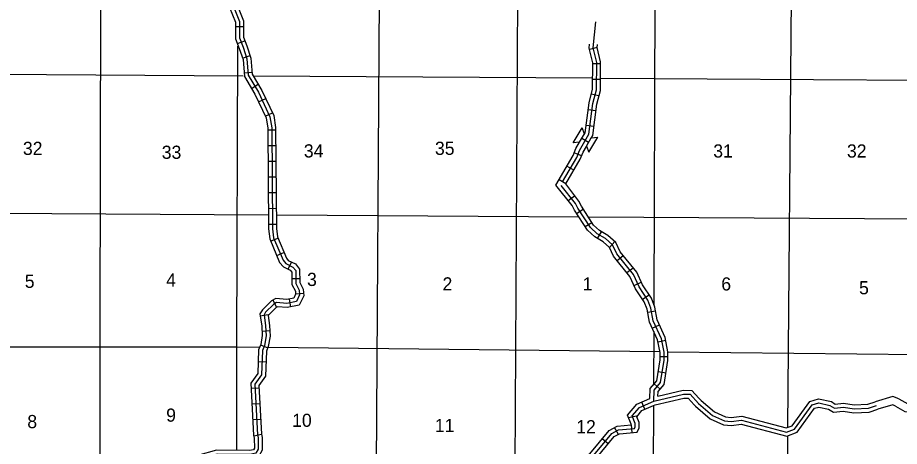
# Model space of a CAD drawing. Extents: x 1478809 to 1927953, y 15597233 to 15971870.
# Drawn here: x 1600216 to 1633726, y 15672155 to 15688435 of the extents above; entities that cross this region are included whole.
import ezdxf

# ---------------------------------------------------------------- set-up
doc = ezdxf.new("R2010")
doc.units = 0
for name, color, linetype in [('L10', 7, 'Continuous'), ('L13', 7, 'Continuous'), ('L14', 7, 'Continuous'), ('L18', 7, 'Continuous'), ('L8', 7, 'Continuous')]:
    doc.layers.add(name, color=color, linetype=linetype)

msp = doc.modelspace()

# ---------------------------------------------------------------- linework, layer by layer
at = {"layer": 'L10'}
for points in [[(1633584, 15673687), (1633937, 15673478), (1634021, 15673461), (1634251, 15673478), (1634404, 15673555), (1634456, 15673643), (1634479, 15673717), (1634483, 15673845), (1634510, 15673988), (1634504, 15674150), (1634508, 15674173), (1634566, 15674293), (1634711, 15674556), (1634812, 15674778), (1634800, 15674932)], [(1633711, 15673961), (1634045, 15673764), (1634170, 15673773), (1634181, 15673778), (1634184, 15673878), (1634209, 15674010), (1634203, 15674168), (1634219, 15674263), (1634299, 15674431), (1634443, 15674690), (1634507, 15674832), (1634501, 15674910)], [(1624551, 15674066), (1625508, 15674292), (1625841, 15674281), (1626111, 15673982)], [(1624379, 15673704), (1624445, 15673733), (1625537, 15673991), (1625704, 15673985), (1625933, 15673731)], [(1626111, 15673982), (1626193, 15673891), (1626703, 15673460), (1627119, 15673270), (1627336, 15673249), (1627740, 15673301), (1629430, 15672854), (1629652, 15672938), (1630322, 15673859), (1630658, 15673959), (1631147, 15673853), (1631291, 15673759), (1631600, 15673797), (1632014, 15673729), (1632528, 15673752), (1632812, 15673846)], [(1633711, 15673961), (1633473, 15674044), (1632812, 15673846)], [(1625933, 15673731), (1625984, 15673675), (1626541, 15673204), (1627041, 15672977), (1627341, 15672947), (1627720, 15672996), (1629446, 15672540), (1629841, 15672689), (1630505, 15673600), (1630670, 15673649), (1631030, 15673571), (1631219, 15673448), (1631594, 15673494), (1631996, 15673428), (1632583, 15673454), (1632907, 15673562)], [(1633584, 15673687), (1633472, 15673727), (1632907, 15673562)]]:
    msp.add_lwpolyline(points, dxfattribs=at)
at = {"layer": 'L13'}
for p, q in [((1603354, 15676559), (1603410, 15707311)), ((1619090, 15665438), (1619294, 15702021)), ((1624484, 15702045), (1624394, 15677534)), ((1629490, 15672877), (1629731, 15701984)), ((1613815, 15665425), (1613971, 15689254)), ((1608543, 15675931), (1608588, 15687349)), ((1593128, 15686334), (1608785, 15686231)), ((1609167, 15686228), (1622068, 15686144)), ((1622378, 15686142), (1645151, 15685992)), ((1596687, 15681024), (1609748, 15680947)), ((1610068, 15680945), (1621542, 15680877)), ((1621910, 15680875), (1642557, 15680753)), ((1603354, 15668097), (1603354, 15676559)), ((1624390, 15676522), (1624382, 15674496)), ((1593079, 15675931), (1608543, 15675931)), ((1608543, 15672003), (1608543, 15675931)), ((1608543, 15675931), (1609412, 15675921)), ((1609733, 15675918), (1624626, 15675751)), ((1624932, 15675748), (1642234, 15675554)), ((1624379, 15673704), (1624357, 15667732)), ((1629487, 15649529), (1629487, 15672555))]:
    msp.add_line(p, q, dxfattribs=at)
at = {"layer": 'L18'}
for p, q in [((1621329, 15683681), (1621666, 15684251)), ((1621762, 15684022), (1621666, 15684251)), ((1621576, 15683708), (1621762, 15684022)), ((1621833, 15683556), (1622018, 15683870)), ((1621928, 15683326), (1622266, 15683897)), ((1622018, 15683870), (1622266, 15683897)), ((1621576, 15683708), (1621329, 15683681)), ((1621833, 15683556), (1621928, 15683326))]:
    msp.add_line(p, q, dxfattribs=at)
at = {"layer": 'L8'}
for p, q in [((1608501, 15688093), (1608799, 15688093)), ((1608569, 15687455), (1608848, 15687561)), ((1622241, 15687301), (1621951, 15687230)), ((1608766, 15686897), (1609048, 15686993)), ((1622372, 15686683), (1622074, 15686685)), ((1608825, 15686342), (1609122, 15686366)), ((1609104, 15685750), (1609360, 15685903)), ((1622367, 15686086), (1622069, 15686089)), ((1622308, 15685460), (1622019, 15685535)), ((1609374, 15685235), (1609644, 15685363)), ((1622195, 15684894), (1621899, 15684933)), ((1609629, 15684696), (1609898, 15684823)), ((1609723, 15684177), (1610022, 15684179)), ((1622118, 15684303), (1621822, 15684341)), ((1621916, 15683691), (1621659, 15683841)), ((1609728, 15683580), (1610026, 15683582)), ((1621646, 15683184), (1621370, 15683297)), ((1609733, 15682983), (1610031, 15682986)), ((1621351, 15682643), (1621093, 15682794)), ((1609738, 15682387), (1610036, 15682389)), ((1621049, 15682128), (1620792, 15682279)), ((1609742, 15681790), (1610041, 15681793)), ((1621142, 15681486), (1621374, 15681673)), ((1609747, 15681194), (1610045, 15681196)), ((1621461, 15681004), (1621713, 15681165)), ((1609752, 15680597), (1610050, 15680599)), ((1621783, 15680501), (1622034, 15680662)), ((1622260, 15680046), (1622410, 15680304)), ((1609832, 15679951), (1610107, 15680067)), ((1622709, 15679708), (1622909, 15679929)), ((1610063, 15679402), (1610338, 15679517)), ((1610496, 15678885), (1610630, 15679151)), ((1622998, 15679217), (1623230, 15679404)), ((1623372, 15678752), (1623604, 15678939)), ((1610640, 15678527), (1610939, 15678532)), ((1623643, 15678268), (1623915, 15678392)), ((1610780, 15677950), (1611077, 15677977)), ((1623967, 15677740), (1624215, 15677905)), ((1609910, 15677701), (1610051, 15677438)), ((1610533, 15677747), (1610592, 15677455)), ((1609438, 15677116), (1609734, 15677156)), ((1624161, 15677245), (1624454, 15677300)), ((1609505, 15676534), (1609802, 15676553)), ((1624336, 15676642), (1624608, 15676765)), ((1624553, 15676126), (1624846, 15676183)), ((1609448, 15676010), (1609726, 15675901)), ((1624633, 15675566), (1624931, 15675565)), ((1609359, 15675377), (1609657, 15675366)), ((1624563, 15674998), (1624858, 15674951)), ((1624409, 15674526), (1624636, 15674332)), ((1609388, 15674365), (1609090, 15674350)), ((1624055, 15673563), (1623935, 15673836)), ((1609419, 15673769), (1609121, 15673754)), ((1609450, 15673174), (1609152, 15673158)), ((1623731, 15673302), (1623437, 15673244)), ((1623046, 15672607), (1622906, 15672871)), ((1623575, 15672676), (1623547, 15672973)), ((1609481, 15672602), (1609189, 15672539)), ((1622659, 15672246), (1622430, 15672437))]:
    msp.add_line(p, q, dxfattribs=at)
for points in [[(1608567, 15688884), (1608800, 15688317), (1608800, 15687690), (1608924, 15687364), (1609080, 15686901), (1609129, 15686293), (1609497, 15685675), (1609950, 15684715), (1610022, 15684266), (1610052, 15680430), (1610090, 15680109), (1610431, 15679300), (1610504, 15679215), (1610772, 15679081), (1610934, 15678882), (1610942, 15678373), (1611064, 15678128), (1611087, 15677876), (1610921, 15677521), (1610459, 15677427), (1610090, 15677458), (1610041, 15677432), (1609759, 15677151), (1609739, 15677119), (1609791, 15676744), (1609817, 15676345), (1609744, 15675946), (1609673, 15675764), (1609638, 15674819)], [(1608267, 15688825), (1608500, 15688258), (1608500, 15687635), (1608641, 15687262), (1608784, 15686841), (1608835, 15686199), (1609232, 15685533), (1609661, 15684626), (1609722, 15684241), (1609753, 15680411), (1609797, 15680031), (1610173, 15679140), (1610316, 15678974), (1610580, 15678842), (1610635, 15678773), (1610643, 15678300), (1610771, 15678044), (1610781, 15677929), (1610713, 15677785), (1610442, 15677729), (1610027, 15677765), (1609860, 15677675), (1609524, 15677340), (1609427, 15677188), (1609492, 15676713), (1609515, 15676362), (1609454, 15676028), (1609375, 15675826), (1609342, 15674921)], [(1608417, 15688855), (1608650, 15688288), (1608650, 15687663), (1608783, 15687313), (1608932, 15686871), (1608982, 15686246), (1609365, 15685604), (1609806, 15684670), (1609872, 15684254), (1609902, 15680420), (1609944, 15680070), (1610302, 15679220), (1610410, 15679095), (1610676, 15678961), (1610785, 15678828), (1610793, 15678336), (1610917, 15678086), (1610934, 15677903), (1610817, 15677653), (1610450, 15677578), (1610059, 15677612), (1609950, 15677553), (1609642, 15677245), (1609583, 15677154), (1609641, 15676729), (1609666, 15676354), (1609599, 15675987), (1609524, 15675795), (1609490, 15674870)], [(1620920, 15682203), (1621463, 15683128), (1621571, 15683395), (1621930, 15684011), (1622081, 15685178), (1622215, 15685694), (1622224, 15686736), (1622091, 15687286), (1622191, 15688278)], [(1621757, 15684013), (1621785, 15684060), (1621933, 15685206), (1622065, 15685714), (1622073, 15686719), (1621939, 15687276), (1621955, 15687434)], [(1622017, 15683862), (1622075, 15683962), (1622228, 15685149), (1622364, 15685674), (1622374, 15686753), (1622243, 15687296), (1622254, 15687413)], [(1620669, 15682072), (1621328, 15683195), (1621436, 15683461), (1621576, 15683701)], [(1621050, 15682128), (1621597, 15683062), (1621706, 15683328), (1621833, 15683547)], [(1624249, 15673975), (1624257, 15674349), (1624506, 15674641), (1624632, 15675437), (1624632, 15675719), (1624539, 15676196), (1624231, 15676872), (1624138, 15677360), (1624033, 15677640), (1623702, 15678136), (1623489, 15678605), (1622866, 15679379), (1622705, 15679710), (1622471, 15679922), (1622155, 15680106), (1621870, 15680363), (1621381, 15681128), (1621294, 15681296), (1620669, 15682072)], [(1624397, 15673876), (1624406, 15674292), (1624648, 15674575), (1624782, 15675425), (1624782, 15675734), (1624682, 15676242), (1624375, 15676917), (1624283, 15677401), (1624167, 15677709), (1623834, 15678210), (1623618, 15678685), (1623618, 15678685), (1622993, 15679460), (1622827, 15679802), (1622560, 15680044), (1622244, 15680227), (1621986, 15680461), (1621511, 15681203), (1621420, 15681378), (1620870, 15682062)], [(1624551, 15674066), (1624555, 15674236), (1624789, 15674510), (1624932, 15675414), (1624932, 15675748), (1624826, 15676288), (1624519, 15676963), (1624428, 15677442), (1624301, 15677778), (1623965, 15678283), (1623746, 15678764), (1623121, 15679541), (1622949, 15679894), (1622649, 15680166), (1622333, 15680349), (1622101, 15680559), (1621641, 15681278), (1621546, 15681461), (1621050, 15682128)], [(1609490, 15674870), (1609231, 15674512), (1609330, 15672595), (1609355, 15672479), (1609363, 15672045), (1609271, 15671895), (1609046, 15671846), (1607796, 15671863), (1607071, 15671655), (1606354, 15671674), (1605812, 15671658), (1605746, 15671592), (1605727, 15670858), (1605510, 15670576), (1604802, 15670560), (1604702, 15670527), (1604643, 15666769), (1604585, 15666653), (1603722, 15666626)], [(1609638, 15674819), (1609384, 15674467), (1609479, 15672615), (1609505, 15672496), (1609514, 15672004), (1609366, 15671763), (1609061, 15671695), (1607816, 15671713), (1607090, 15671505), (1606354, 15671524), (1605894, 15671511), (1605876, 15670806), (1605585, 15670427), (1604850, 15670411), (1604789, 15666509)], [(1609342, 15674921), (1609079, 15674557), (1609181, 15672576), (1609205, 15672461), (1609212, 15672086), (1609176, 15672028), (1609031, 15671996), (1607776, 15672013), (1607052, 15671806), (1606354, 15671824), (1605601, 15671802)], [(1622046, 15671744), (1622796, 15672643), (1623047, 15672777), (1623663, 15672834), (1623688, 15672893), (1623688, 15673026), (1623572, 15673310), (1623847, 15673634), (1624397, 15673876), (1625522, 15674141), (1625772, 15674133), (1626089, 15673783), (1626622, 15673332), (1627080, 15673124), (1627338, 15673098), (1627730, 15673148), (1629438, 15672697), (1629746, 15672813), (1630414, 15673729), (1630664, 15673804), (1631089, 15673712), (1631255, 15673604), (1631597, 15673645), (1632005, 15673578), (1632555, 15673603), (1632860, 15673704)], [(1621592, 15667359), (1621562, 15670594), (1621562, 15671309), (1621658, 15671799), (1621962, 15671877), (1622700, 15672762), (1623003, 15672923), (1623538, 15672973), (1623538, 15672997), (1623399, 15673337), (1623755, 15673758), (1624249, 15673975)], [(1621891, 15667509), (1621862, 15670595), (1621862, 15671280), (1621916, 15671556), (1622130, 15671611), (1622893, 15672525), (1623090, 15672630), (1623766, 15672693), (1623838, 15672862), (1623838, 15673056), (1623745, 15673282), (1623939, 15673511), (1624379, 15673704)]]:
    msp.add_lwpolyline(points, dxfattribs=at)

# ---------------------------------------------------------------- texts
at = {"layer": 'L14'}
for s, p in [('32', (1600417, 15683221)), ('33', (1605694, 15683074)), ('34', (1611094, 15683126)), ('35', (1616077, 15683224)), ('31', (1626654, 15683123)), ('32', (1631735, 15683122)), ('5', (1600487, 15678173)), ('4', (1605861, 15678222)), ('3', (1611215, 15678245)), ('2', (1616365, 15678076)), ('1', (1621691, 15678075)), ('6', (1626959, 15678074)), ('5', (1632195, 15677929)), ('9', (1605861, 15673091)), ('8', (1600584, 15672846)), ('10', (1610649, 15672895)), ('11', (1616072, 15672699)), ('12', (1621446, 15672650))]:
    msp.add_text(s, height=500, rotation=359.9993, dxfattribs=at).set_placement(p)

doc.saveas('drawing.dxf')
